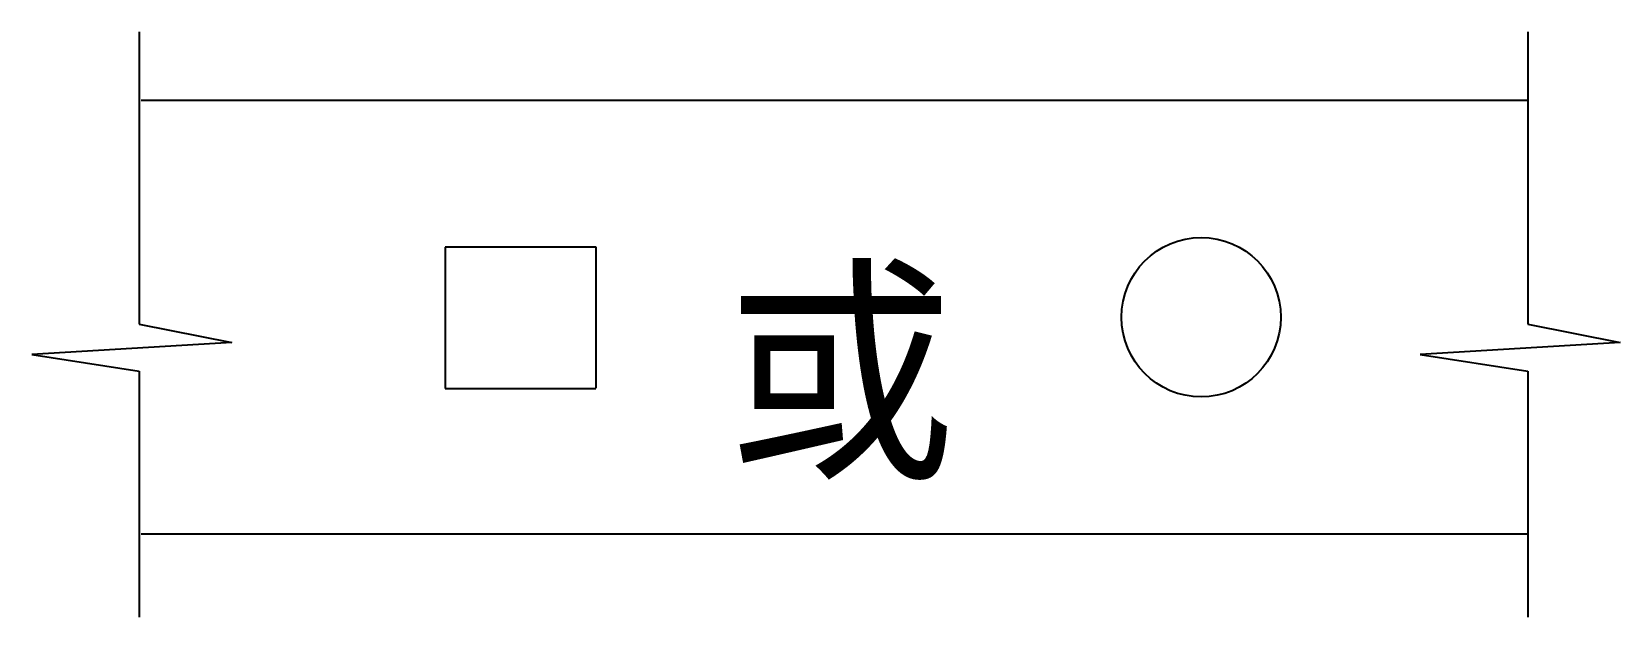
# Model space of a CAD drawing. Header units: metres. Extents: x -22568.5 to -22523.7, y -12368.5 to -12351.9.
import ezdxf

# ---------------------------------------------------------------- set-up
doc = ezdxf.new("R2010")
doc.units = ezdxf.units.M
doc.layers.add('1', color=7, linetype='Continuous')

msp = doc.modelspace()

# ---------------------------------------------------------------- linework, layer by layer
at = {"layer": '1'}
for p, q in [((-22565.48, -12351.94), (-22565.48, -12360.2)), ((-22526.28, -12351.94), (-22526.28, -12360.2)), ((-22526.28, -12353.88), (-22565.42, -12353.88)), ((-22556.84, -12358.01), (-22552.59, -12358.01)), ((-22556.84, -12358.02), (-22556.84, -12362.01)), ((-22552.59, -12358.01), (-22552.59, -12362)), ((-22565.48, -12360.2), (-22562.86, -12360.71)), ((-22526.28, -12360.2), (-22523.67, -12360.71)), ((-22562.86, -12360.71), (-22568.51, -12361.05)), ((-22523.67, -12360.71), (-22529.32, -12361.05)), ((-22568.51, -12361.05), (-22565.48, -12361.52)), ((-22529.32, -12361.05), (-22526.28, -12361.52)), ((-22565.48, -12361.52), (-22565.48, -12368.47)), ((-22526.28, -12361.52), (-22526.28, -12368.47)), ((-22556.84, -12362.01), (-22552.59, -12362.01)), ((-22526.28, -12366.12), (-22565.42, -12366.12))]:
    msp.add_line(p, q, dxfattribs=at)
msp.add_circle((-22535.5, -12360), 2.25, dxfattribs=at)

# ---------------------------------------------------------------- texts
msp.add_text('或', height=5, dxfattribs=at).set_placement((-22548.93, -12364.04))

doc.saveas('drawing.dxf')
